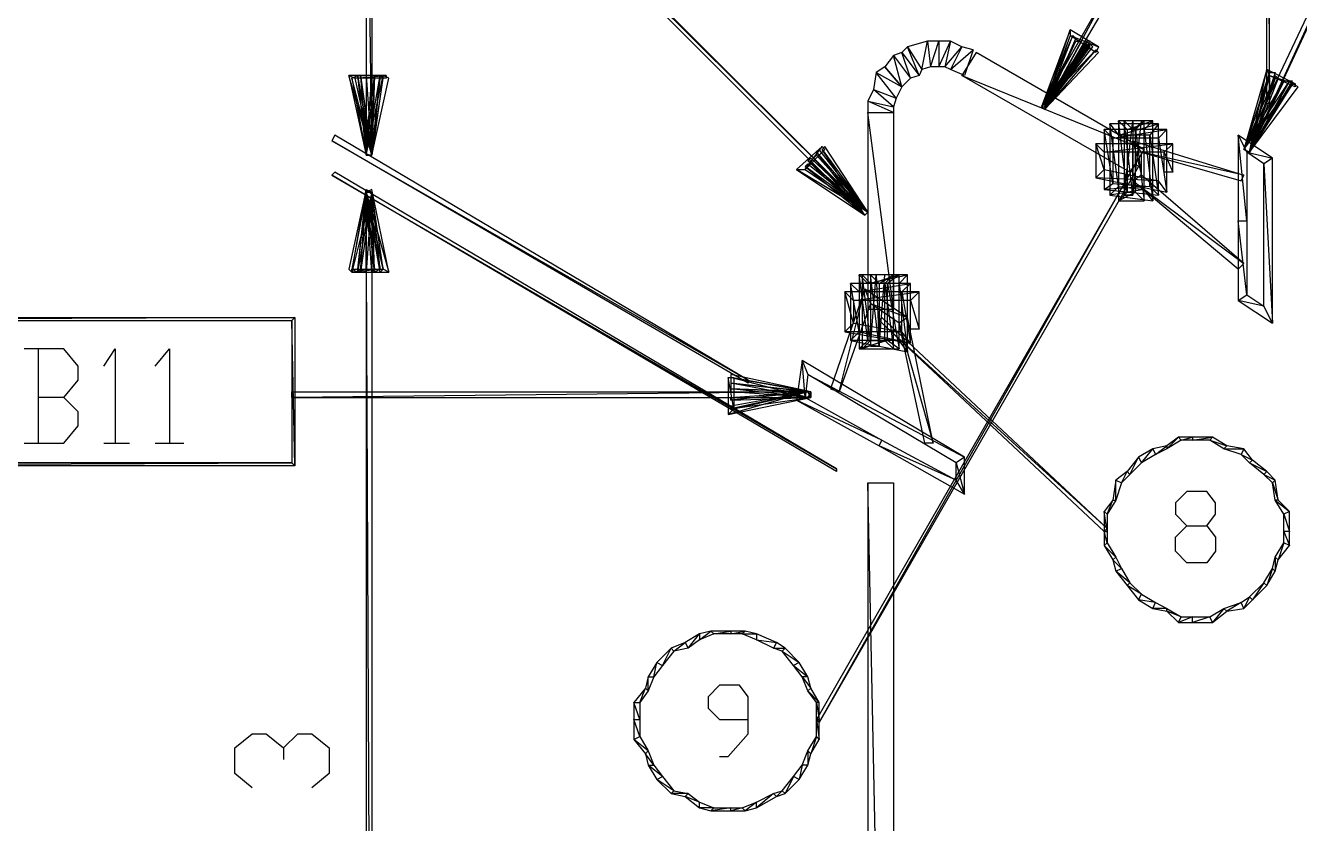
# Model space of a CAD drawing. Header units: millimetres. Extents: x 43 to 1147, y -811 to -31.
# Drawn here: x 294.3 to 348, y -147.6 to -114 of the extents above; entities that cross this region are included whole.
import ezdxf

# ---------------------------------------------------------------- set-up
doc = ezdxf.new("R2010")
doc.units = ezdxf.units.MM
doc.layers.add('EDITED_LINES', color=4, linetype='Continuous')

msp = doc.modelspace()

# ---------------------------------------------------------------- linework, layer by layer
at = {"layer": 'EDITED_LINES'}
for p, q in [((329.8, -121.84), (293.44, -85.72)), ((293.44, -85.72), (329.68, -121.96)), ((329.8, -121.84), (293.44, -85.72)), ((293.56, -85.6), (329.8, -121.84)), ((346.6, -96.4), (346.72, -117.28)), ((346.6, -96.4), (346.72, -117.28)), ((346.6, -117.28), (346.6, -96.4)), ((346.72, -117.28), (346.72, -96.4)), ((308.92, -119.44), (308.68, -101.32)), ((308.68, -101.32), (308.68, -119.44)), ((308.92, -119.44), (308.68, -101.32)), ((308.92, -101.32), (308.92, -119.44)), ((354.04, -101.44), (345.64, -119.2)), ((345.88, -119.32), (354.04, -101.44)), ((345.88, -119.32), (354.04, -101.44)), ((354.16, -101.44), (345.88, -119.32)), ((340.6, -111.28), (337.12, -117.4)), ((337.24, -117.52), (340.6, -111.28)), ((337.24, -117.52), (340.6, -111.28)), ((340.84, -111.4), (337.24, -117.52)), ((338.32, -114.16), (337.12, -117.4)), ((337.24, -117.4), (338.32, -114.16)), ((337.24, -117.4), (338.32, -114.16)), ((338.32, -114.16), (338.32, -114.4)), ((338.32, -114.16), (338.32, -114.4)), ((339.52, -114.88), (338.32, -114.16)), ((332.32, -114.64), (331.48, -114.88)), ((332.08, -115.84), (332.32, -114.64)), ((332.08, -115.84), (332.32, -114.64)), ((332.32, -114.64), (332.44, -115.72)), ((332.32, -114.64), (332.44, -115.72)), ((332.8, -114.64), (332.32, -114.64)), ((332.44, -115.72), (332.8, -114.64)), ((332.44, -115.72), (332.8, -114.64)), ((332.8, -114.64), (332.8, -115.72)), ((332.8, -114.64), (332.8, -115.72)), ((332.8, -115.72), (333.28, -114.64)), ((333.28, -114.64), (332.8, -114.64)), ((332.8, -115.72), (333.28, -114.64)), ((333.28, -114.64), (333.04, -115.72)), ((333.28, -114.64), (333.04, -115.72)), ((333.76, -114.88), (333.28, -114.64)), ((338.44, -114.4), (337.12, -117.4)), ((338.44, -114.4), (337.12, -117.4)), ((337.12, -117.4), (339.04, -114.64)), ((338.56, -114.64), (337.12, -117.4)), ((337.12, -117.4), (339.16, -114.76)), ((337.12, -117.4), (339.04, -114.76)), ((338.32, -114.4), (337.24, -117.4)), ((337.24, -117.52), (338.44, -114.4)), ((337.24, -117.52), (338.44, -114.4)), ((337.24, -117.52), (338.44, -114.4)), ((337.24, -117.52), (338.44, -114.4)), ((338.56, -114.52), (337.24, -117.52)), ((338.56, -114.52), (337.24, -117.52)), ((339.04, -114.64), (337.24, -117.52)), ((337.24, -117.52), (339.16, -114.64)), ((339.04, -114.64), (337.24, -117.52)), ((337.24, -117.52), (338.56, -114.64)), ((337.24, -117.52), (338.56, -114.64)), ((338.8, -114.64), (337.24, -117.52)), ((339.16, -114.76), (337.24, -117.52)), ((339.16, -114.76), (337.24, -117.52)), ((339.04, -114.76), (337.24, -117.52)), ((339.04, -114.76), (337.24, -117.52)), ((338.32, -114.4), (339.52, -114.88)), ((338.32, -114.4), (339.52, -114.88)), ((339.4, -115.12), (338.32, -114.4)), ((338.44, -114.4), (338.56, -114.52)), ((338.44, -114.4), (338.56, -114.52)), ((338.56, -114.64), (338.8, -114.64)), ((339.16, -114.64), (339.04, -114.64)), ((339.16, -114.88), (339.04, -114.76)), ((339.28, -114.88), (339.16, -114.76)), ((330.88, -115.24), (330.52, -115.72)), ((331.24, -115.12), (330.88, -115.24)), ((331.24, -116.56), (330.88, -115.24)), ((331.24, -116.56), (330.88, -115.24)), ((330.88, -115.24), (331.6, -116.2)), ((330.88, -115.24), (331.6, -116.2)), ((331.48, -114.88), (331.24, -115.12)), ((331.6, -116.2), (331.24, -115.12)), ((331.6, -116.2), (331.24, -115.12)), ((331.24, -115.12), (331.96, -116.08)), ((331.24, -115.12), (331.96, -116.08)), ((331.96, -116.08), (331.48, -114.88)), ((331.96, -116.08), (331.48, -114.88)), ((331.48, -114.88), (332.08, -115.84)), ((331.48, -114.88), (332.08, -115.84)), ((333.04, -115.72), (333.76, -114.88)), ((333.04, -115.72), (333.76, -114.88)), ((333.76, -114.88), (333.28, -115.84)), ((333.76, -114.88), (333.28, -115.84)), ((333.28, -115.84), (334.24, -115)), ((333.28, -115.84), (334.24, -115)), ((334.24, -115), (333.76, -114.88)), ((334.36, -115.12), (333.76, -116.08)), ((334.24, -115), (333.88, -116.08)), ((341.44, -119.2), (334.36, -115.12)), ((337.12, -117.4), (339.4, -115)), ((337.24, -117.52), (339.28, -114.88)), ((337.24, -117.52), (339.16, -114.88)), ((339.4, -115), (337.24, -117.52)), ((339.4, -115), (337.24, -117.52)), ((337.24, -117.52), (339.52, -115.12)), ((339.52, -114.88), (339.4, -115.12)), ((339.52, -115.12), (339.4, -115)), ((330.52, -115.72), (330.16, -115.96)), ((331.24, -116.56), (330.52, -115.72)), ((330.52, -115.72), (331.24, -116.56)), ((332.08, -115.84), (331.96, -116.08)), ((332.44, -115.72), (332.08, -115.84)), ((332.8, -115.72), (332.44, -115.72)), ((333.04, -115.72), (332.8, -115.72)), ((333.28, -115.84), (333.04, -115.72)), ((333.88, -116.08), (333.28, -115.84)), ((346.6, -115.84), (345.64, -119.2)), ((345.88, -119.32), (346.6, -115.84)), ((345.88, -119.32), (346.6, -115.84)), ((346.6, -115.84), (346.72, -116.08)), ((346.6, -115.84), (346.72, -116.08)), ((347.8, -116.44), (346.6, -115.84)), ((308.92, -119.44), (307.96, -116.08)), ((307.96, -116.08), (308.68, -119.44)), ((308.92, -119.44), (307.96, -116.08)), ((307.96, -116.08), (308.2, -116.2)), ((307.96, -116.08), (308.2, -116.2)), ((309.52, -116.08), (307.96, -116.08)), ((308.08, -116.2), (308.32, -116.08)), ((308.92, -119.44), (308.08, -116.2)), ((308.08, -116.2), (308.68, -119.44)), ((308.92, -119.44), (308.08, -116.2)), ((308.2, -116.2), (309.52, -116.08)), ((308.2, -116.2), (309.52, -116.08)), ((308.2, -116.2), (308.92, -119.44)), ((309.52, -116.2), (308.2, -116.2)), ((308.32, -116.08), (308.92, -119.44)), ((308.92, -119.44), (308.32, -116.08)), ((308.32, -116.08), (308.68, -119.44)), ((308.92, -119.44), (308.32, -116.08)), ((308.32, -116.08), (308.44, -116.08)), ((308.44, -116.08), (308.92, -119.44)), ((308.92, -119.44), (308.44, -116.08)), ((308.44, -116.08), (308.68, -119.44)), ((308.92, -119.44), (308.44, -116.08)), ((308.44, -116.08), (308.68, -116.08)), ((308.68, -119.44), (309.4, -116.08)), ((308.68, -119.44), (309.28, -116.08)), ((308.68, -119.44), (309.04, -116.08)), ((308.68, -119.44), (308.92, -116.08)), ((308.68, -116.08), (308.92, -119.44)), ((309.4, -116.08), (308.92, -119.44)), ((309.4, -116.08), (308.92, -119.44)), ((309.28, -116.08), (308.92, -119.44)), ((309.28, -116.08), (308.92, -119.44)), ((309.04, -116.08), (308.92, -119.44)), ((308.92, -119.44), (309.28, -116.08)), ((309.04, -116.08), (308.92, -119.44)), ((309.04, -116.08), (308.92, -116.08)), ((308.92, -116.08), (308.92, -119.44)), ((308.92, -119.44), (309.04, -116.08)), ((308.92, -116.08), (308.92, -119.44)), ((308.92, -119.44), (309.64, -116.2)), ((308.92, -119.44), (309.4, -116.2)), ((309.28, -116.08), (309.04, -116.08)), ((309.4, -116.2), (309.28, -116.08)), ((309.64, -116.2), (309.4, -116.08)), ((309.52, -116.08), (309.52, -116.2)), ((330.16, -115.96), (330.04, -116.68)), ((331, -117.04), (330.16, -115.96)), ((331, -117.04), (330.16, -115.96)), ((330.16, -115.96), (331.24, -116.56)), ((330.16, -115.96), (331.24, -116.56)), ((331.6, -116.2), (331.24, -116.56)), ((331.96, -116.08), (331.6, -116.2)), ((333.76, -116.08), (341.44, -119.2)), ((333.76, -116.08), (341.44, -119.2)), ((340.84, -120.16), (333.76, -116.08)), ((346.72, -115.96), (345.64, -119.2)), ((346.72, -116.08), (345.64, -119.2)), ((346.96, -116.08), (345.64, -119.2)), ((345.64, -119.2), (347.56, -116.32)), ((345.64, -119.2), (347.32, -116.32)), ((345.64, -119.2), (347.32, -116.32)), ((345.88, -119.32), (346.72, -115.96)), ((345.88, -119.32), (346.72, -115.96)), ((346.96, -115.96), (345.88, -119.32)), ((346.72, -116.08), (345.88, -119.32)), ((345.88, -119.32), (346.72, -116.08)), ((345.88, -119.32), (346.72, -116.08)), ((345.88, -119.32), (346.96, -116.08)), ((345.88, -119.32), (346.96, -116.08)), ((346.96, -116.2), (345.88, -119.32)), ((347.08, -116.2), (345.88, -119.32)), ((347.56, -116.32), (345.88, -119.32)), ((345.88, -119.32), (347.68, -116.32)), ((347.56, -116.32), (345.88, -119.32)), ((347.32, -116.32), (345.88, -119.32)), ((345.88, -119.32), (347.56, -116.32)), ((347.32, -116.32), (345.88, -119.32)), ((347.32, -116.32), (345.88, -119.32)), ((345.88, -119.32), (347.56, -116.32)), ((347.32, -116.32), (345.88, -119.32)), ((346.72, -115.96), (346.96, -115.96)), ((346.72, -116.08), (347.8, -116.44)), ((346.72, -116.08), (347.8, -116.44)), ((347.8, -116.56), (346.72, -116.08)), ((346.72, -116.08), (346.96, -116.2)), ((346.96, -116.08), (347.08, -116.2)), ((347.56, -116.32), (347.32, -116.32)), ((347.56, -116.32), (347.32, -116.32)), ((347.68, -116.32), (347.56, -116.32)), ((330.04, -116.68), (329.8, -117.16)), ((330.88, -117.4), (330.04, -116.68)), ((330.88, -117.4), (330.04, -116.68)), ((330.04, -116.68), (331, -117.04)), ((330.04, -116.68), (331, -117.04)), ((331.24, -116.56), (331, -117.04)), ((345.64, -119.2), (347.68, -116.44)), ((347.68, -116.44), (345.88, -119.32)), ((347.68, -116.44), (345.88, -119.32)), ((345.88, -119.32), (347.92, -116.56)), ((347.92, -116.56), (347.68, -116.44)), ((347.8, -116.44), (347.8, -116.56)), ((330.88, -117.64), (329.8, -117.16)), ((329.8, -117.16), (329.8, -117.64)), ((330.88, -117.64), (329.8, -117.16)), ((329.8, -117.16), (330.88, -117.4)), ((329.8, -117.16), (330.88, -117.4)), ((331, -117.04), (330.88, -117.4)), ((330.88, -117.4), (330.88, -117.64)), ((337.24, -117.52), (337.12, -117.4)), ((337.12, -117.4), (337.24, -117.4)), ((337.24, -117.52), (337.12, -117.4)), ((337.12, -117.4), (337.24, -117.52)), ((337.24, -117.52), (337.12, -117.4)), ((337.12, -117.4), (337.24, -117.52)), ((337.24, -117.52), (337.12, -117.4)), ((337.12, -117.4), (337.24, -117.52)), ((337.12, -117.4), (337.24, -117.52)), ((346.72, -117.28), (346.6, -117.28)), ((330.88, -125.92), (329.8, -117.64)), ((329.8, -117.64), (329.8, -125.92)), ((330.88, -125.92), (329.8, -117.64)), ((329.8, -117.64), (330.88, -117.64)), ((329.8, -117.64), (330.88, -117.64)), ((330.88, -117.64), (330.88, -125.92)), ((340.72, -121), (340.36, -118)), ((340.36, -118), (340.36, -121.36)), ((340.72, -121), (340.36, -118)), ((340.36, -118), (340.72, -118.36)), ((340.36, -118), (340.72, -118.36)), ((341.8, -118), (340.36, -118)), ((340.6, -121.12), (340.96, -118)), ((340.96, -121.12), (340.6, -118)), ((340.6, -118), (340.6, -121.12)), ((340.96, -121.12), (340.6, -118)), ((340.6, -118), (340.96, -118.36)), ((340.6, -118), (340.96, -118.36)), ((341.44, -118), (340.6, -118)), ((340.72, -118.36), (341.8, -118)), ((340.72, -118.36), (341.8, -118)), ((341.32, -118), (340.96, -118)), ((340.96, -118), (340.96, -121.12)), ((340.96, -121.12), (341.32, -118)), ((340.96, -118), (340.96, -121.12)), ((340.96, -118.36), (341.44, -118)), ((340.96, -118.36), (341.44, -118)), ((341.44, -118), (341.08, -118.36)), ((341.44, -118), (341.08, -118.36)), ((341.44, -121.36), (341.44, -118)), ((341.8, -118), (341.44, -118.36)), ((341.8, -118), (341.44, -118.36)), ((341.8, -121.36), (341.8, -118)), ((340.12, -120.64), (339.76, -118.36)), ((339.76, -118.36), (339.76, -120.88)), ((340.12, -120.64), (339.76, -118.36)), ((339.76, -118.36), (340.12, -118.72)), ((339.76, -118.36), (340.12, -118.72)), ((342.4, -118.36), (339.76, -118.36)), ((340.36, -120.76), (340, -118.12)), ((340, -118.12), (340, -121.12)), ((340.36, -120.76), (340, -118.12)), ((340, -118.12), (340.36, -118.6)), ((340, -118.12), (340.36, -118.6)), ((342.04, -118.12), (340, -118.12)), ((340.12, -118.72), (342.4, -118.36)), ((340.12, -118.72), (342.4, -118.36)), ((340.36, -118.6), (342.04, -118.12)), ((340.36, -118.6), (342.04, -118.12)), ((340.72, -118.36), (340.72, -121)), ((341.44, -118.36), (340.72, -118.36)), ((340.96, -118.36), (340.96, -121.12)), ((341.08, -118.36), (340.96, -118.36)), ((341.08, -118.36), (341.44, -121.36)), ((341.08, -118.36), (341.44, -121.36)), ((341.08, -121), (341.08, -118.36)), ((341.44, -118.36), (341.8, -121.36)), ((341.44, -118.36), (341.8, -121.36)), ((341.44, -120.88), (341.44, -118.36)), ((342.04, -118.12), (341.68, -118.6)), ((342.04, -118.12), (341.68, -118.6)), ((342.04, -121.12), (342.04, -118.12)), ((342.4, -118.36), (342.04, -118.72)), ((342.4, -118.36), (342.04, -118.72)), ((342.4, -121), (342.4, -118.36)), ((307.36, -118.6), (307.24, -118.84)), ((307.24, -118.84), (324.76, -128.92)), ((307.24, -118.84), (324.76, -128.92)), ((324.76, -129.04), (307.24, -118.84)), ((324.76, -128.92), (307.36, -118.6)), ((327.88, -119.08), (326.8, -120.04)), ((327.16, -120.04), (327.88, -119.08)), ((327.16, -120.04), (327.88, -119.08)), ((328, -119.08), (327.88, -119.2)), ((327.88, -119.08), (328, -119.2)), ((329.8, -121.84), (328, -119.08)), ((339.76, -120.04), (339.4, -118.96)), ((339.4, -118.96), (339.4, -120.4)), ((339.76, -120.04), (339.4, -118.96)), ((339.4, -118.96), (339.76, -119.32)), ((339.4, -118.96), (339.76, -119.32)), ((342.64, -118.96), (339.4, -118.96)), ((339.76, -119.32), (342.64, -118.96)), ((339.76, -119.32), (342.64, -118.96)), ((340.12, -118.72), (340.12, -120.64)), ((342.04, -118.72), (340.12, -118.72)), ((340.36, -118.6), (340.36, -120.76)), ((341.68, -118.6), (340.36, -118.6)), ((341.32, -119.32), (340.96, -118.84)), ((340.96, -118.84), (345.64, -120.28)), ((341.32, -119.32), (340.96, -118.84)), ((340.96, -118.84), (341.32, -120.28)), ((340.96, -118.84), (341.32, -120.28)), ((340.96, -120.52), (340.96, -118.84)), ((341.68, -118.6), (342.04, -121.12)), ((341.68, -118.6), (342.04, -121.12)), ((341.68, -120.76), (341.68, -118.6)), ((342.04, -118.72), (342.4, -121)), ((342.04, -118.72), (342.4, -121)), ((342.04, -120.52), (342.04, -118.72)), ((342.64, -118.96), (342.28, -119.32)), ((342.64, -118.96), (342.28, -119.32)), ((342.64, -120.16), (342.64, -118.96)), ((345.76, -122.2), (345.4, -118.6)), ((345.4, -118.6), (345.4, -122.2)), ((345.76, -122.2), (345.4, -118.6)), ((345.4, -118.6), (345.76, -119.32)), ((345.4, -118.6), (345.76, -119.32)), ((346.84, -119.56), (345.4, -118.6)), ((308.92, -119.44), (308.68, -119.44)), ((308.68, -119.44), (308.92, -119.44)), ((308.92, -119.44), (308.68, -119.44)), ((308.68, -119.44), (308.92, -119.44)), ((308.92, -119.44), (308.68, -119.44)), ((308.68, -119.44), (308.92, -119.44)), ((308.92, -119.44), (308.68, -119.44)), ((308.68, -119.44), (308.92, -119.44)), ((308.68, -119.44), (308.92, -119.44)), ((328, -119.2), (327.16, -120.04)), ((327.28, -119.68), (327.4, -119.56)), ((327.28, -119.68), (327.4, -119.56)), ((327.4, -119.56), (329.8, -121.84)), ((327.4, -119.56), (329.8, -121.84)), ((327.64, -119.44), (327.52, -119.56)), ((327.52, -119.56), (329.8, -121.84)), ((327.52, -119.56), (329.8, -121.84)), ((329.68, -121.96), (327.52, -119.56)), ((327.76, -119.2), (327.64, -119.32)), ((327.76, -119.2), (327.64, -119.32)), ((327.64, -119.32), (329.8, -121.84)), ((327.64, -119.32), (329.8, -121.84)), ((329.68, -121.96), (327.64, -119.32)), ((327.64, -119.32), (329.8, -121.84)), ((327.64, -119.32), (329.8, -121.84)), ((329.68, -121.96), (327.64, -119.32)), ((329.8, -121.84), (327.64, -119.44)), ((329.8, -121.84), (327.76, -119.2)), ((329.8, -121.84), (327.76, -119.2)), ((327.88, -119.2), (329.8, -121.84)), ((327.88, -119.2), (329.8, -121.84)), ((329.68, -121.96), (327.88, -119.2)), ((339.76, -119.32), (339.76, -120.04)), ((342.28, -119.32), (339.76, -119.32)), ((341.44, -119.2), (340.84, -120.16)), ((345.64, -120.28), (341.32, -119.32)), ((341.32, -119.32), (345.52, -120.52)), ((345.64, -120.28), (341.32, -119.32)), ((341.32, -120.28), (341.32, -119.32)), ((342.28, -119.32), (342.64, -120.16)), ((342.28, -119.32), (342.64, -120.16)), ((342.28, -120.16), (342.28, -119.32)), ((345.88, -119.32), (345.64, -119.2)), ((345.64, -119.2), (345.88, -119.32)), ((345.88, -119.32), (345.64, -119.2)), ((345.64, -119.2), (345.88, -119.32)), ((345.88, -119.32), (345.64, -119.2)), ((345.64, -119.2), (345.88, -119.32)), ((345.88, -119.32), (345.64, -119.2)), ((345.64, -119.2), (345.88, -119.32)), ((345.64, -119.2), (345.88, -119.32)), ((345.76, -119.32), (345.76, -122.2)), ((345.76, -119.32), (346.84, -119.56)), ((345.76, -119.32), (346.84, -119.56)), ((346.48, -119.8), (345.76, -119.32)), ((346.84, -119.56), (346.48, -119.8)), ((346.84, -119.56), (346.48, -119.8)), ((346.84, -126.52), (346.84, -119.56)), ((329.8, -121.84), (326.8, -120.04)), ((326.8, -120.04), (329.68, -121.96)), ((329.8, -121.84), (326.8, -120.04)), ((326.8, -120.04), (327.16, -120.04)), ((326.8, -120.04), (327.16, -120.04)), ((327.16, -119.92), (327.28, -119.8)), ((329.8, -121.84), (327.16, -119.92)), ((327.16, -119.92), (329.68, -121.96)), ((329.8, -121.84), (327.16, -119.92)), ((327.16, -120.04), (329.8, -121.84)), ((329.8, -121.84), (327.28, -119.68)), ((327.28, -119.68), (329.68, -121.96)), ((329.8, -121.84), (327.28, -119.68)), ((329.8, -121.84), (327.28, -119.68)), ((327.28, -119.68), (329.68, -121.96)), ((329.8, -121.84), (327.28, -119.68)), ((327.28, -119.8), (329.8, -121.84)), ((341.08, -119.8), (327.64, -143.2)), ((327.76, -143.32), (341.08, -119.8)), ((327.76, -143.32), (341.08, -119.8)), ((341.2, -119.92), (327.76, -143.32)), ((339.4, -120.4), (339.76, -120.04)), ((339.4, -120.4), (339.76, -120.04)), ((339.76, -120.04), (342.04, -120.52)), ((341.08, -119.8), (341.2, -119.92)), ((346.48, -119.8), (346.84, -126.52)), ((346.48, -119.8), (346.84, -126.52)), ((346.48, -125.8), (346.48, -119.8)), ((307.36, -120.16), (307.24, -120.28)), ((307.24, -120.28), (328.48, -132.64)), ((307.24, -120.28), (328.48, -132.64)), ((328.48, -132.76), (307.24, -120.28)), ((328.48, -132.64), (307.36, -120.16)), ((342.04, -120.52), (339.4, -120.4)), ((339.4, -120.4), (342.4, -121)), ((342.04, -120.52), (339.4, -120.4)), ((339.76, -120.88), (340.12, -120.64)), ((339.76, -120.88), (340.12, -120.64)), ((340.12, -120.64), (341.68, -120.76)), ((341.32, -120.28), (340.96, -120.52)), ((341.32, -120.28), (340.96, -120.52)), ((340.96, -120.52), (345.64, -124)), ((340.96, -120.52), (345.64, -124)), ((345.4, -124.24), (340.96, -120.52)), ((345.64, -124), (341.32, -120.28)), ((342.4, -121), (342.04, -120.52)), ((342.4, -121), (342.04, -120.52)), ((342.64, -120.16), (342.28, -120.16)), ((345.52, -120.52), (345.64, -120.28)), ((308.68, -120.88), (307.96, -124.24)), ((308.08, -124.36), (308.68, -120.88)), ((308.08, -124.36), (308.68, -120.88)), ((308.92, -121), (308.08, -124.36)), ((308.68, -121), (308.08, -124.24)), ((308.32, -124.36), (308.68, -121)), ((308.32, -124.36), (308.68, -121)), ((308.92, -121), (308.32, -124.36)), ((308.68, -121), (308.32, -124.24)), ((308.44, -124.36), (308.68, -121)), ((308.44, -124.36), (308.68, -121)), ((308.92, -121), (308.44, -124.36)), ((308.68, -121), (308.44, -124.24)), ((308.68, -120.88), (308.92, -121)), ((308.92, -120.88), (308.68, -121)), ((308.68, -121), (309.64, -124.36)), ((308.68, -121), (309.64, -124.36)), ((309.4, -124.24), (308.68, -121)), ((308.68, -121), (308.92, -121)), ((308.92, -121), (308.68, -121)), ((308.68, -121), (309.4, -124.24)), ((308.68, -121), (309.4, -124.24)), ((309.28, -124.36), (308.68, -121)), ((308.68, -121), (308.92, -121)), ((308.92, -121), (308.68, -121)), ((308.68, -121), (309.28, -124.24)), ((308.68, -121), (309.28, -124.24)), ((309.04, -124.36), (308.68, -121)), ((308.68, -124.36), (308.68, -121)), ((308.68, -124.36), (308.68, -121)), ((308.68, -121), (308.92, -121)), ((308.92, -121), (308.68, -124.36)), ((308.92, -121), (308.68, -121)), ((308.68, -121), (309.04, -124.24)), ((308.68, -121), (309.04, -124.24)), ((308.92, -124.36), (308.68, -121)), ((308.92, -172.84), (308.68, -121)), ((308.68, -121), (308.68, -172.84)), ((308.92, -172.84), (308.68, -121)), ((308.68, -121), (308.92, -121)), ((309.64, -124.36), (308.92, -120.88)), ((309.4, -124.24), (308.92, -121)), ((309.28, -124.24), (308.92, -121)), ((309.04, -124.24), (308.92, -121)), ((308.92, -121), (308.92, -172.84)), ((341.68, -120.76), (339.76, -120.88)), ((341.68, -120.76), (339.76, -120.88)), ((339.76, -120.88), (342.04, -121.12)), ((340, -121.12), (340.36, -120.76)), ((340, -121.12), (340.36, -120.76)), ((341.44, -120.88), (340, -121.12)), ((341.44, -120.88), (340, -121.12)), ((340, -121.12), (341.8, -121.36)), ((340.36, -120.76), (341.44, -120.88)), ((341.08, -121), (340.36, -121.36)), ((341.08, -121), (340.36, -121.36)), ((340.36, -121.36), (340.72, -121)), ((340.36, -121.36), (340.72, -121)), ((340.96, -121.12), (340.6, -121.12)), ((340.6, -121.12), (340.96, -121.12)), ((340.72, -121), (341.08, -121)), ((341.44, -121.36), (341.08, -121)), ((341.44, -121.36), (341.08, -121)), ((341.8, -121.36), (341.44, -120.88)), ((341.8, -121.36), (341.44, -120.88)), ((342.04, -121.12), (341.68, -120.76)), ((342.04, -121.12), (341.68, -120.76)), ((340.36, -121.36), (341.44, -121.36)), ((329.8, -121.84), (329.68, -121.96)), ((329.68, -121.96), (329.8, -121.84)), ((329.8, -121.84), (329.68, -121.96)), ((329.68, -121.96), (329.8, -121.84)), ((329.8, -121.84), (329.68, -121.96)), ((329.68, -121.96), (329.8, -121.84)), ((329.8, -121.84), (329.68, -121.96)), ((329.68, -121.96), (329.8, -121.84)), ((329.68, -121.96), (329.8, -121.84)), ((345.76, -125.32), (345.4, -122.2)), ((345.4, -122.2), (345.4, -125.56)), ((345.76, -125.32), (345.4, -122.2)), ((345.4, -122.2), (345.76, -122.2)), ((345.4, -122.2), (345.76, -122.2)), ((345.76, -122.2), (345.76, -125.32)), ((307.96, -124.24), (308.08, -124.36)), ((309.4, -124.24), (308.08, -124.36)), ((309.4, -124.24), (308.08, -124.36)), ((308.08, -124.36), (308.08, -124.24)), ((308.08, -124.24), (309.4, -124.24)), ((308.08, -124.24), (308.32, -124.36)), ((308.08, -124.36), (309.64, -124.36)), ((308.32, -124.24), (308.44, -124.36)), ((308.44, -124.24), (308.68, -124.36)), ((309.04, -124.24), (308.92, -124.36)), ((309.28, -124.24), (309.04, -124.36)), ((309.4, -124.24), (309.28, -124.36)), ((309.64, -124.36), (309.4, -124.24)), ((309.64, -124.36), (309.4, -124.24)), ((345.64, -124), (345.4, -124.24)), ((329.44, -126.88), (329.08, -124.84)), ((329.08, -124.84), (329.08, -127.24)), ((329.44, -126.88), (329.08, -124.84)), ((329.08, -124.84), (329.44, -125.2)), ((329.08, -124.84), (329.44, -125.2)), ((331.6, -124.84), (329.08, -124.84)), ((329.8, -127.24), (329.44, -124.48)), ((329.44, -124.48), (329.44, -127.6)), ((329.8, -127.24), (329.44, -124.48)), ((329.44, -124.48), (329.8, -124.84)), ((329.44, -124.48), (329.8, -124.84)), ((331.48, -124.48), (329.44, -124.48)), ((329.44, -125.2), (331.6, -124.84)), ((329.44, -125.2), (331.6, -124.84)), ((329.92, -127.24), (329.56, -124.48)), ((329.56, -124.48), (329.56, -127.6)), ((329.92, -127.24), (329.56, -124.48)), ((329.56, -124.48), (329.92, -124.84)), ((329.56, -124.48), (329.92, -124.84)), ((331.12, -124.48), (329.56, -124.48)), ((329.8, -124.84), (331.48, -124.48)), ((329.8, -124.84), (331.48, -124.48)), ((329.8, -124.84), (329.8, -127.24)), ((331.12, -124.84), (329.8, -124.84)), ((329.92, -127.48), (330.16, -124.48)), ((330.28, -127.48), (329.92, -124.48)), ((329.92, -124.48), (329.92, -127.48)), ((330.28, -127.48), (329.92, -124.48)), ((329.92, -124.48), (330.28, -124.84)), ((329.92, -124.48), (330.28, -124.84)), ((330.88, -124.48), (329.92, -124.48)), ((329.92, -124.84), (331.12, -124.48)), ((329.92, -124.84), (331.12, -124.48)), ((329.92, -124.84), (329.92, -127.24)), ((330.64, -124.84), (329.92, -124.84)), ((330.52, -124.48), (330.16, -124.48)), ((330.16, -124.48), (330.28, -127.48)), ((330.16, -124.48), (330.28, -127.48)), ((330.28, -127.48), (330.52, -124.48)), ((330.28, -124.84), (330.88, -124.48)), ((330.28, -124.84), (330.88, -124.48)), ((330.28, -124.84), (330.28, -127.48)), ((330.52, -124.84), (330.28, -124.84)), ((330.88, -124.48), (330.52, -124.84)), ((330.88, -124.48), (330.52, -124.84)), ((330.52, -124.84), (330.88, -127.6)), ((330.52, -124.84), (330.88, -127.6)), ((330.52, -127.24), (330.52, -124.84)), ((331.12, -124.48), (330.64, -124.84)), ((331.12, -124.48), (330.64, -124.84)), ((330.64, -124.84), (331.12, -127.6)), ((330.64, -124.84), (331.12, -127.6)), ((330.64, -127.24), (330.64, -124.84)), ((330.88, -127.6), (330.88, -124.48)), ((331.12, -127.6), (331.12, -124.48)), ((331.48, -124.48), (331.12, -124.84)), ((331.48, -124.48), (331.12, -124.84)), ((331.12, -124.84), (331.48, -127.72)), ((331.12, -124.84), (331.48, -127.72)), ((331.12, -127.24), (331.12, -124.84)), ((331.6, -124.84), (331.24, -125.2)), ((331.6, -124.84), (331.24, -125.2)), ((331.48, -127.72), (331.48, -124.48)), ((331.6, -127.36), (331.6, -124.84)), ((329.68, -125.08), (328.24, -129.28)), ((328.6, -129.4), (329.68, -125.08)), ((328.6, -129.4), (329.68, -125.08)), ((329.2, -126.52), (328.84, -125.2)), ((328.84, -125.2), (328.84, -126.88)), ((329.2, -126.52), (328.84, -125.2)), ((328.84, -125.2), (329.2, -125.56)), ((328.84, -125.2), (329.2, -125.56)), ((331.96, -125.2), (328.84, -125.2)), ((329.2, -125.56), (331.96, -125.2)), ((329.2, -125.56), (331.96, -125.2)), ((329.44, -125.2), (329.44, -126.88)), ((331.24, -125.2), (329.44, -125.2)), ((329.68, -125.08), (329.92, -125.68)), ((329.68, -125.08), (329.92, -125.68)), ((331.48, -126.28), (329.68, -125.08)), ((331.24, -125.2), (331.6, -127.36)), ((331.24, -125.2), (331.6, -127.36)), ((331.24, -126.88), (331.24, -125.2)), ((331.96, -125.2), (331.6, -125.56)), ((331.96, -125.2), (331.6, -125.56)), ((331.96, -126.76), (331.96, -125.2)), ((345.4, -125.56), (345.76, -125.32)), ((345.4, -125.56), (345.76, -125.32)), ((345.76, -125.32), (346.48, -125.8)), ((329.92, -125.68), (328.6, -129.4)), ((329.2, -125.56), (329.2, -126.52)), ((331.6, -125.56), (329.2, -125.56)), ((329.8, -125.92), (330.88, -125.92)), ((329.92, -125.68), (331.48, -126.28)), ((329.92, -125.68), (331.48, -126.28)), ((331.12, -126.52), (329.92, -125.68)), ((331.6, -125.56), (331.96, -126.76)), ((331.6, -125.56), (331.96, -126.76)), ((331.6, -126.76), (331.6, -125.56)), ((346.48, -125.8), (345.4, -125.56)), ((345.4, -125.56), (346.84, -126.52)), ((346.48, -125.8), (345.4, -125.56)), ((346.84, -126.52), (346.48, -125.8)), ((346.84, -126.52), (346.48, -125.8)), ((272.08, -126.28), (305.68, -126.28)), ((305.68, -126.28), (272.2, -126.4)), ((305.68, -126.28), (272.2, -126.4)), ((272.2, -126.4), (305.56, -126.4)), ((305.56, -126.4), (305.68, -126.28)), ((305.56, -126.4), (305.68, -126.28)), ((305.68, -132.52), (305.56, -126.4)), ((305.56, -126.4), (305.56, -132.4)), ((305.68, -132.52), (305.56, -126.4)), ((305.68, -126.28), (305.68, -132.52)), ((328.84, -126.88), (329.2, -126.52)), ((328.84, -126.88), (329.2, -126.52)), ((329.2, -126.52), (331.24, -126.88)), ((330.4, -126.28), (330.28, -126.4)), ((330.28, -126.4), (339.88, -135.16)), ((330.28, -126.4), (339.88, -135.16)), ((339.76, -135.28), (330.28, -126.4)), ((339.88, -135.16), (330.4, -126.28)), ((331.48, -126.28), (331.12, -126.52)), ((331.48, -126.28), (331.12, -126.52)), ((331.12, -126.52), (332.56, -131.56)), ((331.12, -126.52), (332.56, -131.56)), ((332.2, -131.56), (331.12, -126.52)), ((332.56, -131.56), (331.48, -126.28)), ((331.24, -126.88), (328.84, -126.88)), ((328.84, -126.88), (331.6, -127.36)), ((331.24, -126.88), (328.84, -126.88)), ((329.08, -127.24), (329.44, -126.88)), ((329.08, -127.24), (329.44, -126.88)), ((329.44, -126.88), (331.12, -127.24)), ((331.6, -127.36), (331.24, -126.88)), ((331.6, -127.36), (331.24, -126.88)), ((331.96, -126.76), (331.6, -126.76)), ((295.96, -127.6), (294.28, -127.6)), ((294.88, -127.6), (294.88, -131.56)), ((296.56, -128.32), (295.96, -127.6)), ((297.64, -128.32), (298.12, -127.6)), ((298.12, -127.6), (298.12, -131.56)), ((299.8, -128.32), (300.4, -127.6)), ((300.4, -127.6), (300.4, -131.56)), ((331.12, -127.24), (329.08, -127.24)), ((329.08, -127.24), (331.48, -127.72)), ((331.12, -127.24), (329.08, -127.24)), ((330.64, -127.24), (329.44, -127.6)), ((330.64, -127.24), (329.44, -127.6)), ((329.44, -127.6), (329.8, -127.24)), ((329.44, -127.6), (329.8, -127.24)), ((329.44, -127.6), (331.12, -127.6)), ((330.52, -127.24), (329.56, -127.6)), ((330.52, -127.24), (329.56, -127.6)), ((329.56, -127.6), (329.92, -127.24)), ((329.56, -127.6), (329.92, -127.24)), ((329.56, -127.6), (330.88, -127.6)), ((329.8, -127.24), (330.64, -127.24)), ((329.92, -127.24), (330.52, -127.24)), ((330.28, -127.48), (329.92, -127.48)), ((329.92, -127.48), (330.28, -127.48)), ((330.88, -127.6), (330.52, -127.24)), ((330.88, -127.6), (330.52, -127.24)), ((331.12, -127.6), (330.64, -127.24)), ((331.12, -127.6), (330.64, -127.24)), ((331.48, -127.72), (331.12, -127.24)), ((331.48, -127.72), (331.12, -127.24)), ((327.04, -128.08), (326.8, -129.76)), ((327.16, -129.64), (327.04, -128.08)), ((327.16, -129.64), (327.04, -128.08)), ((327.04, -128.08), (327.28, -128.68)), ((327.04, -128.08), (327.28, -128.68)), ((333.88, -132.16), (327.04, -128.08)), ((296.56, -128.92), (296.56, -128.32)), ((324.04, -128.68), (324.04, -128.8)), ((327.4, -129.4), (324.04, -128.68)), ((327.28, -128.68), (327.16, -129.64)), ((327.28, -128.68), (333.88, -132.16)), ((327.28, -128.68), (333.88, -132.16)), ((333.52, -132.4), (327.28, -128.68)), ((295.96, -129.64), (296.56, -128.92)), ((324.16, -130.12), (323.92, -128.8)), ((323.92, -128.8), (323.92, -130.36)), ((324.16, -130.12), (323.92, -128.8)), ((323.92, -128.8), (324.16, -128.8)), ((324.04, -128.8), (327.4, -129.4)), ((324.04, -128.8), (327.4, -129.4)), ((327.28, -129.64), (324.04, -128.8)), ((324.04, -128.8), (324.04, -129.04)), ((327.4, -129.4), (324.04, -128.8)), ((324.04, -129.04), (327.4, -129.4)), ((324.04, -129.04), (327.4, -129.4)), ((327.28, -129.64), (324.04, -129.04)), ((324.04, -129.04), (324.04, -129.28)), ((327.4, -129.4), (324.04, -129.04)), ((324.16, -128.8), (324.16, -130.12)), ((324.76, -128.92), (324.76, -129.04)), ((295.96, -129.64), (294.88, -129.64)), ((296.56, -130.24), (295.96, -129.64)), ((327.4, -129.4), (305.56, -129.64)), ((327.4, -129.4), (305.56, -129.64)), ((305.56, -129.64), (305.56, -129.4)), ((305.56, -129.4), (327.4, -129.4)), ((305.56, -129.64), (327.4, -129.64)), ((327.28, -129.4), (323.92, -130.36)), ((327.28, -129.4), (323.92, -130.36)), ((323.92, -130.36), (327.4, -129.64)), ((324.04, -129.28), (327.4, -129.4)), ((324.04, -129.28), (327.4, -129.4)), ((327.4, -129.64), (324.04, -129.28)), ((324.04, -129.28), (324.04, -129.4)), ((327.4, -129.4), (324.04, -129.28)), ((327.28, -129.4), (324.04, -130.12)), ((327.28, -129.4), (324.04, -130.12)), ((324.04, -130), (327.28, -129.4)), ((327.4, -129.4), (324.04, -129.76)), ((327.4, -129.4), (324.04, -129.76)), ((324.04, -129.64), (327.4, -129.4)), ((324.04, -129.4), (327.4, -129.4)), ((324.04, -129.4), (327.4, -129.4)), ((327.4, -129.64), (324.04, -129.4)), ((327.4, -129.4), (324.04, -129.76)), ((327.4, -129.4), (324.04, -129.76)), ((324.04, -129.64), (327.4, -129.4)), ((324.04, -130.12), (327.4, -129.64)), ((324.04, -129.76), (327.4, -129.64)), ((324.04, -129.76), (324.04, -129.64)), ((324.04, -129.76), (327.4, -129.64)), ((324.04, -129.76), (324.04, -129.64)), ((324.16, -130.12), (327.28, -129.4)), ((326.8, -129.76), (327.16, -129.64)), ((326.8, -129.76), (327.16, -129.64)), ((330.4, -131.44), (326.8, -129.76)), ((326.8, -129.76), (330.28, -131.68)), ((330.4, -131.44), (326.8, -129.76)), ((327.16, -129.64), (330.4, -131.44)), ((327.4, -129.4), (327.28, -129.64)), ((327.4, -129.64), (327.28, -129.4)), ((327.4, -129.4), (327.28, -129.64)), ((327.4, -129.64), (327.28, -129.4)), ((327.4, -129.4), (327.4, -129.64)), ((327.4, -129.64), (327.4, -129.4)), ((327.4, -129.4), (327.4, -129.64)), ((327.4, -129.64), (327.4, -129.4)), ((327.4, -129.64), (327.4, -129.4)), ((328.24, -129.28), (328.6, -129.4)), ((296.56, -130.84), (296.56, -130.24)), ((323.92, -130.36), (324.16, -130.12)), ((323.92, -130.36), (324.16, -130.12)), ((324.04, -130.12), (324.04, -130)), ((295.96, -131.56), (296.56, -130.84)), ((342.4, -131.8), (342.88, -131.32)), ((342.88, -131.32), (342.4, -131.68)), ((342.4, -131.8), (342.88, -131.32)), ((342.88, -131.32), (343, -131.44)), ((343.48, -131.32), (342.88, -131.32)), ((342.88, -131.32), (343, -131.44)), ((343, -131.44), (343.48, -131.32)), ((343, -131.44), (343.48, -131.32)), ((343.48, -131.32), (343.48, -131.44)), ((343.48, -131.32), (343.48, -131.44)), ((343.48, -131.44), (344.32, -131.32)), ((344.32, -131.32), (343.48, -131.32)), ((343.48, -131.44), (344.32, -131.32)), ((344.32, -131.32), (344.2, -131.44)), ((344.32, -131.32), (344.2, -131.44)), ((344.92, -131.68), (344.32, -131.32)), ((294.28, -131.56), (295.96, -131.56)), ((297.64, -131.56), (298.72, -131.56)), ((299.8, -131.56), (301, -131.56)), ((330.28, -131.68), (330.4, -131.44)), ((330.28, -131.68), (330.4, -131.44)), ((333.52, -133.12), (330.28, -131.68)), ((330.28, -131.68), (333.88, -133.72)), ((333.52, -133.12), (330.28, -131.68)), ((330.4, -131.44), (333.52, -133.12)), ((332.56, -131.56), (332.2, -131.56)), ((341.8, -131.8), (341.2, -132.16)), ((341.32, -132.4), (341.8, -131.8)), ((341.32, -132.4), (341.8, -131.8)), ((342.4, -131.68), (341.8, -131.8)), ((341.8, -131.8), (341.92, -132.04)), ((341.8, -131.8), (341.92, -132.04)), ((341.92, -132.04), (342.4, -131.68)), ((341.92, -132.04), (342.4, -131.68)), ((342.4, -131.8), (341.92, -132.04)), ((343, -131.44), (342.4, -131.8)), ((342.4, -131.68), (342.4, -131.8)), ((342.4, -131.68), (342.4, -131.8)), ((343.48, -131.44), (343, -131.44)), ((344.2, -131.44), (343.48, -131.44)), ((344.2, -131.44), (344.92, -131.68)), ((344.2, -131.44), (344.92, -131.68)), ((344.8, -131.8), (344.2, -131.44)), ((344.92, -131.68), (344.8, -131.8)), ((344.92, -131.68), (344.8, -131.8)), ((344.8, -131.8), (345.64, -131.8)), ((344.8, -131.8), (345.64, -131.8)), ((345.52, -132.04), (344.8, -131.8)), ((345.64, -131.8), (344.92, -131.68)), ((345.64, -131.8), (345.52, -132.04)), ((345.64, -131.8), (345.52, -132.04)), ((346, -132.28), (345.64, -131.8)), ((272.2, -132.52), (305.56, -132.4)), ((305.56, -132.4), (272.2, -132.4)), ((272.2, -132.52), (305.56, -132.4)), ((305.56, -132.4), (305.68, -132.52)), ((305.56, -132.4), (305.68, -132.52)), ((333.88, -132.16), (333.52, -132.4)), ((333.88, -132.16), (333.52, -132.4)), ((333.52, -132.4), (333.88, -133.72)), ((333.52, -132.4), (333.88, -133.72)), ((333.52, -133.12), (333.52, -132.4)), ((333.88, -133.72), (333.88, -132.16)), ((341.2, -132.16), (340.72, -132.76)), ((340.84, -132.88), (341.2, -132.16)), ((340.84, -132.88), (341.2, -132.16)), ((341.32, -132.4), (340.84, -132.88)), ((341.2, -132.16), (341.32, -132.4)), ((341.2, -132.16), (341.32, -132.4)), ((341.92, -132.04), (341.32, -132.4)), ((345.52, -132.04), (346, -132.28)), ((345.52, -132.04), (346, -132.28)), ((345.88, -132.4), (345.52, -132.04)), ((346, -132.28), (345.88, -132.4)), ((346, -132.28), (345.88, -132.4)), ((345.88, -132.4), (346.6, -132.76)), ((345.88, -132.4), (346.6, -132.76)), ((346.48, -132.88), (345.88, -132.4)), ((346.6, -132.76), (346, -132.28)), ((305.68, -132.52), (272.2, -132.52)), ((328.48, -132.64), (328.48, -132.76)), ((340.72, -132.76), (340.24, -133.12)), ((340.48, -133.24), (340.72, -132.76)), ((340.48, -133.24), (340.72, -132.76)), ((340.84, -132.88), (340.48, -133.24)), ((340.72, -132.76), (340.84, -132.88)), ((340.72, -132.76), (340.84, -132.88)), ((346.6, -132.76), (346.48, -132.88)), ((346.6, -132.76), (346.48, -132.88)), ((346.48, -132.88), (346.96, -133.12)), ((346.48, -132.88), (346.96, -133.12)), ((346.84, -133.24), (346.48, -132.88)), ((346.96, -133.12), (346.6, -132.76)), ((330.88, -184.84), (329.8, -133.24)), ((329.8, -133.24), (329.8, -184.84)), ((330.88, -184.84), (329.8, -133.24)), ((329.8, -133.24), (330.88, -133.24)), ((330.88, -133.24), (330.88, -184.84)), ((333.88, -133.72), (333.52, -133.12)), ((333.88, -133.72), (333.52, -133.12)), ((340.24, -133.12), (340.12, -133.96)), ((340.24, -133.96), (340.24, -133.12)), ((340.24, -133.96), (340.24, -133.12)), ((340.24, -133.12), (340.48, -133.24)), ((340.24, -133.12), (340.48, -133.24)), ((340.48, -133.24), (340.24, -133.96)), ((346.96, -133.12), (346.84, -133.24)), ((346.96, -133.12), (346.84, -133.24)), ((346.84, -133.24), (347.08, -133.96)), ((346.84, -133.24), (347.08, -133.96)), ((346.96, -133.96), (346.84, -133.24)), ((347.08, -133.96), (346.96, -133.12)), ((340.12, -133.96), (339.76, -134.44)), ((339.88, -134.56), (340.12, -133.96)), ((339.88, -134.56), (340.12, -133.96)), ((340.24, -133.96), (339.88, -134.56)), ((340.12, -133.96), (340.24, -133.96)), ((340.12, -133.96), (340.24, -133.96)), ((343.24, -133.6), (342.76, -134.08)), ((342.76, -134.08), (342.76, -134.56)), ((344.08, -133.6), (343.24, -133.6)), ((344.44, -134.08), (344.08, -133.6)), ((344.44, -134.56), (344.44, -134.08)), ((347.08, -133.96), (346.96, -133.96)), ((347.08, -133.96), (346.96, -133.96)), ((346.96, -133.96), (347.56, -134.44)), ((346.96, -133.96), (347.56, -134.44)), ((347.32, -134.56), (346.96, -133.96)), ((347.56, -134.44), (347.08, -133.96)), ((339.88, -135.28), (339.76, -134.44)), ((339.76, -134.44), (339.76, -135.28)), ((339.88, -135.28), (339.76, -134.44)), ((339.76, -134.44), (339.88, -134.56)), ((339.76, -134.44), (339.88, -134.56)), ((339.88, -134.56), (339.88, -135.28)), ((342.76, -134.56), (343.24, -135.04)), ((344.08, -135.04), (344.44, -134.56)), ((347.56, -134.44), (347.32, -134.56)), ((347.56, -134.44), (347.32, -134.56)), ((347.32, -134.56), (347.56, -135.28)), ((347.32, -134.56), (347.56, -135.28)), ((347.32, -135.28), (347.32, -134.56)), ((347.56, -135.28), (347.56, -134.44)), ((339.88, -135.16), (339.76, -135.28)), ((342.76, -135.52), (343.24, -135.04)), ((343.24, -135.04), (344.08, -135.04)), ((344.08, -135.04), (344.44, -135.52)), ((339.88, -135.76), (339.76, -135.28)), ((339.76, -135.28), (339.76, -135.88)), ((339.88, -135.76), (339.76, -135.28)), ((339.76, -135.28), (339.88, -135.28)), ((339.76, -135.28), (339.88, -135.28)), ((339.88, -135.28), (339.88, -135.76)), ((342.76, -136.12), (342.76, -135.52)), ((344.44, -135.52), (344.44, -136.12)), ((347.56, -135.28), (347.32, -135.28)), ((347.56, -135.28), (347.32, -135.28)), ((347.32, -135.28), (347.56, -135.88)), ((347.32, -135.28), (347.56, -135.88)), ((347.32, -135.76), (347.32, -135.28)), ((347.56, -135.88), (347.56, -135.28)), ((339.76, -135.88), (339.88, -135.76)), ((339.76, -135.88), (339.88, -135.76)), ((340.24, -136.36), (339.76, -135.88)), ((339.76, -135.88), (340.12, -136.48)), ((340.24, -136.36), (339.76, -135.88)), ((339.88, -135.76), (340.24, -136.36)), ((343.24, -136.6), (342.76, -136.12)), ((344.44, -136.12), (344.08, -136.6)), ((346.96, -136.36), (347.32, -135.76)), ((347.32, -135.76), (347.08, -136.48)), ((347.32, -135.76), (347.08, -136.48)), ((347.08, -136.48), (347.56, -135.88)), ((347.56, -135.88), (347.32, -135.76)), ((347.56, -135.88), (347.32, -135.76)), ((340.12, -136.48), (340.24, -136.36)), ((340.12, -136.48), (340.24, -136.36)), ((340.48, -136.84), (340.12, -136.48)), ((340.12, -136.48), (340.24, -136.96)), ((340.48, -136.84), (340.12, -136.48)), ((340.24, -136.36), (340.48, -136.84)), ((344.08, -136.6), (343.24, -136.6)), ((346.84, -136.84), (346.96, -136.36)), ((347.08, -136.48), (346.96, -136.36)), ((347.08, -136.48), (346.96, -136.36)), ((346.96, -136.36), (346.96, -136.96)), ((346.96, -136.36), (346.96, -136.96)), ((346.96, -136.96), (347.08, -136.48)), ((340.24, -136.96), (340.48, -136.84)), ((340.24, -136.96), (340.48, -136.84)), ((340.84, -137.44), (340.24, -136.96)), ((340.24, -136.96), (340.72, -137.56)), ((340.84, -137.44), (340.24, -136.96)), ((340.48, -136.84), (340.84, -137.44)), ((346.48, -137.44), (346.84, -136.84)), ((346.84, -136.84), (346.6, -137.56)), ((346.84, -136.84), (346.6, -137.56)), ((346.6, -137.56), (346.96, -136.96)), ((346.96, -136.96), (346.84, -136.84)), ((346.96, -136.96), (346.84, -136.84)), ((340.72, -137.56), (340.84, -137.44)), ((340.72, -137.56), (340.84, -137.44)), ((341.32, -137.92), (340.72, -137.56)), ((340.72, -137.56), (341.2, -138.16)), ((341.32, -137.92), (340.72, -137.56)), ((340.84, -137.44), (341.32, -137.92)), ((345.88, -138.04), (346.48, -137.44)), ((346.48, -137.44), (346, -138.16)), ((346.48, -137.44), (346, -138.16)), ((346, -138.16), (346.6, -137.56)), ((346.6, -137.56), (346.48, -137.44)), ((346.6, -137.56), (346.48, -137.44)), ((341.2, -138.16), (341.32, -137.92)), ((341.2, -138.16), (341.32, -137.92)), ((341.92, -138.28), (341.2, -138.16)), ((341.2, -138.16), (341.8, -138.52)), ((341.92, -138.28), (341.2, -138.16)), ((341.32, -137.92), (341.92, -138.28)), ((341.8, -138.52), (341.92, -138.28)), ((341.8, -138.52), (341.92, -138.28)), ((341.92, -138.28), (342.4, -138.52)), ((344.8, -138.52), (345.52, -138.28)), ((345.52, -138.28), (344.92, -138.64)), ((345.52, -138.28), (344.92, -138.64)), ((345.52, -138.28), (345.88, -138.04)), ((345.64, -138.52), (345.52, -138.28)), ((345.64, -138.52), (345.52, -138.28)), ((345.88, -138.04), (345.64, -138.52)), ((345.88, -138.04), (345.64, -138.52)), ((345.64, -138.52), (346, -138.16)), ((346, -138.16), (345.88, -138.04)), ((346, -138.16), (345.88, -138.04)), ((342.4, -138.52), (341.8, -138.52)), ((341.8, -138.52), (342.4, -138.64)), ((342.4, -138.52), (341.8, -138.52)), ((342.4, -138.64), (342.4, -138.52)), ((342.4, -138.52), (343, -138.88)), ((342.4, -138.64), (342.4, -138.52)), ((343, -138.88), (342.4, -138.64)), ((342.4, -138.64), (342.88, -139.12)), ((343, -138.88), (342.4, -138.64)), ((343.48, -138.88), (342.88, -139.12)), ((343.48, -138.88), (342.88, -139.12)), ((342.88, -139.12), (343, -138.88)), ((342.88, -139.12), (343, -138.88)), ((343, -138.88), (343.48, -138.88)), ((344.2, -138.88), (343.48, -139.12)), ((344.2, -138.88), (343.48, -139.12)), ((343.48, -139.12), (343.48, -138.88)), ((343.48, -138.88), (344.2, -138.88)), ((343.48, -139.12), (343.48, -138.88)), ((344.2, -138.88), (344.8, -138.52)), ((344.32, -139.12), (344.2, -138.88)), ((344.32, -139.12), (344.2, -138.88)), ((344.8, -138.52), (344.32, -139.12)), ((344.8, -138.52), (344.32, -139.12)), ((344.32, -139.12), (344.92, -138.64)), ((344.92, -138.64), (344.8, -138.52)), ((344.92, -138.64), (344.8, -138.52)), ((344.92, -138.64), (345.64, -138.52)), ((342.88, -139.12), (343.48, -139.12)), ((343.48, -139.12), (344.32, -139.12)), ((322.12, -139.96), (321.52, -140.2)), ((321.64, -140.32), (322.12, -139.96)), ((321.64, -140.32), (322.12, -139.96)), ((322.72, -139.6), (322.12, -139.96)), ((322.12, -139.96), (322.24, -140.2)), ((322.12, -139.96), (322.24, -140.2)), ((322.24, -140.2), (322.72, -139.6)), ((322.24, -140.2), (322.72, -139.6)), ((322.72, -139.84), (322.24, -140.2)), ((322.72, -139.84), (323.2, -139.48)), ((323.2, -139.48), (322.72, -139.6)), ((322.72, -139.84), (323.2, -139.48)), ((322.72, -139.6), (322.72, -139.84)), ((322.72, -139.6), (322.72, -139.84)), ((323.32, -139.6), (322.72, -139.84)), ((323.2, -139.48), (323.32, -139.6)), ((324.04, -139.48), (323.2, -139.48)), ((323.2, -139.48), (323.32, -139.6)), ((323.32, -139.6), (324.04, -139.48)), ((323.32, -139.6), (324.04, -139.48)), ((324.04, -139.6), (323.32, -139.6)), ((324.04, -139.48), (324.04, -139.6)), ((324.04, -139.48), (324.04, -139.6)), ((324.04, -139.6), (324.64, -139.48)), ((324.64, -139.48), (324.04, -139.48)), ((324.04, -139.6), (324.64, -139.48)), ((324.52, -139.6), (324.04, -139.6)), ((324.64, -139.48), (324.52, -139.6)), ((324.64, -139.48), (324.52, -139.6)), ((324.52, -139.6), (325.12, -139.6)), ((324.52, -139.6), (325.12, -139.6)), ((325.12, -139.84), (324.52, -139.6)), ((325.12, -139.6), (324.64, -139.48)), ((325.12, -139.6), (325.12, -139.84)), ((325.12, -139.6), (325.12, -139.84)), ((325.96, -139.96), (325.12, -139.6)), ((325.12, -139.84), (325.96, -139.96)), ((325.12, -139.84), (325.96, -139.96)), ((325.84, -140.2), (325.12, -139.84)), ((325.96, -139.96), (325.84, -140.2)), ((325.96, -139.96), (325.84, -140.2)), ((326.32, -140.2), (325.96, -139.96)), ((321.52, -140.2), (320.92, -140.8)), ((321.16, -140.92), (321.52, -140.2)), ((321.16, -140.92), (321.52, -140.2)), ((321.64, -140.32), (321.16, -140.92)), ((321.52, -140.2), (321.64, -140.32)), ((321.52, -140.2), (321.64, -140.32)), ((322.24, -140.2), (321.64, -140.32)), ((325.84, -140.2), (326.32, -140.2)), ((325.84, -140.2), (326.32, -140.2)), ((326.2, -140.32), (325.84, -140.2)), ((326.32, -140.2), (326.2, -140.32)), ((326.32, -140.2), (326.2, -140.32)), ((326.2, -140.32), (326.92, -140.8)), ((326.2, -140.32), (326.92, -140.8)), ((326.68, -140.92), (326.2, -140.32)), ((326.92, -140.8), (326.32, -140.2)), ((320.92, -140.8), (320.56, -141.4)), ((320.8, -141.4), (320.92, -140.8)), ((320.8, -141.4), (320.92, -140.8)), ((321.16, -140.92), (320.8, -141.4)), ((320.92, -140.8), (321.16, -140.92)), ((320.92, -140.8), (321.16, -140.92)), ((326.92, -140.8), (326.68, -140.92)), ((326.92, -140.8), (326.68, -140.92)), ((326.68, -140.92), (327.28, -141.4)), ((326.68, -140.92), (327.28, -141.4)), ((327.04, -141.4), (326.68, -140.92)), ((327.28, -141.4), (326.92, -140.8)), ((320.56, -141.4), (320.44, -141.88)), ((320.56, -142), (320.56, -141.4)), ((320.56, -142), (320.56, -141.4)), ((320.56, -141.4), (320.8, -141.4)), ((320.8, -141.4), (320.56, -142)), ((320.56, -141.4), (320.8, -141.4)), ((327.28, -141.4), (327.04, -141.4)), ((327.28, -141.4), (327.04, -141.4)), ((327.04, -141.4), (327.4, -141.88)), ((327.04, -141.4), (327.4, -141.88)), ((327.28, -142), (327.04, -141.4)), ((327.4, -141.88), (327.28, -141.4)), ((320.44, -141.88), (319.96, -142.48)), ((320.2, -142.48), (320.44, -141.88)), ((320.2, -142.48), (320.44, -141.88)), ((320.56, -142), (320.2, -142.48)), ((320.44, -141.88), (320.56, -142)), ((320.44, -141.88), (320.56, -142)), ((323.56, -141.76), (323.08, -142.24)), ((324.4, -141.76), (323.56, -141.76)), ((324.76, -142.24), (324.4, -141.76)), ((327.4, -141.88), (327.28, -142)), ((327.4, -141.88), (327.28, -142)), ((327.28, -142), (327.76, -142.48)), ((327.28, -142), (327.76, -142.48)), ((327.64, -142.48), (327.28, -142)), ((327.76, -142.48), (327.4, -141.88)), ((320.2, -143.2), (319.96, -142.48)), ((319.96, -142.48), (319.96, -143.2)), ((320.2, -143.2), (319.96, -142.48)), ((319.96, -142.48), (320.2, -142.48)), ((319.96, -142.48), (320.2, -142.48)), ((320.2, -142.48), (320.2, -143.2)), ((323.08, -142.24), (323.08, -142.72)), ((324.76, -143.8), (324.76, -142.24)), ((327.76, -142.48), (327.64, -142.48)), ((327.76, -142.48), (327.64, -142.48)), ((327.64, -142.48), (327.76, -143.2)), ((327.64, -142.48), (327.76, -143.2)), ((327.64, -143.2), (327.64, -142.48)), ((327.76, -143.2), (327.76, -142.48)), ((320.2, -143.92), (319.96, -143.2)), ((319.96, -143.2), (319.96, -144.04)), ((320.2, -143.92), (319.96, -143.2)), ((319.96, -143.2), (320.2, -143.2)), ((319.96, -143.2), (320.2, -143.2)), ((320.2, -143.2), (320.2, -143.92)), ((323.08, -142.72), (323.56, -143.2)), ((323.56, -143.2), (324.76, -143.2)), ((327.76, -143.2), (327.64, -143.2)), ((327.76, -143.2), (327.64, -143.2)), ((327.64, -143.2), (327.76, -144.04)), ((327.64, -143.2), (327.76, -144.04)), ((327.64, -143.92), (327.64, -143.2)), ((327.64, -143.2), (327.76, -143.32)), ((327.76, -144.04), (327.76, -143.2)), ((303.16, -144.4), (303.88, -143.8)), ((303.88, -143.8), (304.48, -143.8)), ((304.48, -143.8), (305.2, -144.4)), ((305.2, -144.4), (305.8, -143.8)), ((305.8, -143.8), (306.4, -143.8)), ((306.4, -143.8), (307.12, -144.4)), ((319.96, -144.04), (320.2, -143.92)), ((319.96, -144.04), (320.2, -143.92)), ((320.56, -144.52), (319.96, -144.04)), ((319.96, -144.04), (320.44, -144.64)), ((320.56, -144.52), (319.96, -144.04)), ((320.2, -143.92), (320.56, -144.52)), ((323.92, -144.76), (324.76, -143.8)), ((327.28, -144.52), (327.64, -143.92)), ((327.64, -143.92), (327.4, -144.64)), ((327.64, -143.92), (327.4, -144.64)), ((327.4, -144.64), (327.76, -144.04)), ((327.76, -144.04), (327.64, -143.92)), ((327.76, -144.04), (327.64, -143.92)), ((303.16, -145.48), (303.16, -144.4)), ((305.2, -144.4), (305.2, -144.88)), ((307.12, -144.4), (307.12, -145.48)), ((320.44, -144.64), (320.56, -144.52)), ((320.44, -144.64), (320.56, -144.52)), ((320.8, -145.12), (320.44, -144.64)), ((320.44, -144.64), (320.56, -145.12)), ((320.8, -145.12), (320.44, -144.64)), ((320.56, -144.52), (320.8, -145.12)), ((323.56, -144.76), (323.92, -144.76)), ((327.04, -145.12), (327.28, -144.52)), ((327.4, -144.64), (327.28, -144.52)), ((327.4, -144.64), (327.28, -144.52)), ((327.28, -144.52), (327.28, -145.12)), ((327.28, -144.52), (327.28, -145.12)), ((327.28, -145.12), (327.4, -144.64)), ((321.16, -145.6), (320.56, -145.12)), ((320.56, -145.12), (320.92, -145.72)), ((321.16, -145.6), (320.56, -145.12)), ((320.56, -145.12), (320.8, -145.12)), ((320.56, -145.12), (320.8, -145.12)), ((320.8, -145.12), (321.16, -145.6)), ((326.68, -145.6), (327.04, -145.12)), ((327.04, -145.12), (326.92, -145.72)), ((326.92, -145.72), (327.28, -145.12)), ((327.04, -145.12), (326.92, -145.72)), ((327.28, -145.12), (327.04, -145.12)), ((327.28, -145.12), (327.04, -145.12)), ((303.88, -146.08), (303.16, -145.48)), ((307.12, -145.48), (306.4, -146.08)), ((320.92, -145.72), (321.16, -145.6)), ((320.92, -145.72), (321.16, -145.6)), ((321.64, -146.2), (320.92, -145.72)), ((320.92, -145.72), (321.52, -146.32)), ((321.64, -146.2), (320.92, -145.72)), ((321.16, -145.6), (321.64, -146.2)), ((326.2, -146.2), (326.68, -145.6)), ((326.68, -145.6), (326.32, -146.32)), ((326.68, -145.6), (326.32, -146.32)), ((326.32, -146.32), (326.92, -145.72)), ((326.92, -145.72), (326.68, -145.6)), ((326.92, -145.72), (326.68, -145.6)), ((321.52, -146.32), (321.64, -146.2)), ((321.52, -146.32), (321.64, -146.2)), ((322.24, -146.32), (321.52, -146.32)), ((321.52, -146.32), (322.12, -146.44)), ((322.24, -146.32), (321.52, -146.32)), ((321.64, -146.2), (322.24, -146.32)), ((322.12, -146.44), (322.24, -146.32)), ((322.12, -146.44), (322.24, -146.32)), ((322.24, -146.32), (322.72, -146.68)), ((325.84, -146.32), (325.12, -146.92)), ((325.84, -146.32), (325.12, -146.92)), ((325.12, -146.68), (325.84, -146.32)), ((325.84, -146.32), (326.2, -146.2)), ((325.96, -146.44), (325.84, -146.32)), ((325.96, -146.44), (325.84, -146.32)), ((326.2, -146.2), (325.96, -146.44)), ((326.2, -146.2), (325.96, -146.44)), ((325.96, -146.44), (326.32, -146.32)), ((326.32, -146.32), (326.2, -146.2)), ((326.32, -146.32), (326.2, -146.2)), ((322.72, -146.68), (322.12, -146.44)), ((322.12, -146.44), (322.72, -146.92)), ((322.72, -146.68), (322.12, -146.44)), ((322.72, -146.92), (322.72, -146.68)), ((322.72, -146.68), (323.32, -146.92)), ((322.72, -146.92), (322.72, -146.68)), ((323.32, -146.92), (322.72, -146.92)), ((322.72, -146.92), (323.2, -147.04)), ((323.32, -146.92), (322.72, -146.92)), ((324.04, -146.92), (323.2, -147.04)), ((324.04, -146.92), (323.2, -147.04)), ((323.2, -147.04), (323.32, -146.92)), ((323.2, -147.04), (323.32, -146.92)), ((323.32, -146.92), (324.04, -146.92)), ((324.52, -146.92), (324.04, -147.04)), ((324.52, -146.92), (324.04, -147.04)), ((324.04, -147.04), (324.04, -146.92)), ((324.04, -146.92), (324.52, -146.92)), ((324.04, -147.04), (324.04, -146.92)), ((324.52, -146.92), (325.12, -146.68)), ((324.64, -147.04), (324.52, -146.92)), ((324.64, -147.04), (324.52, -146.92)), ((325.12, -146.68), (324.64, -147.04)), ((325.12, -146.68), (324.64, -147.04)), ((324.64, -147.04), (325.12, -146.92)), ((325.12, -146.92), (325.96, -146.44)), ((325.12, -146.92), (325.12, -146.68)), ((325.12, -146.92), (325.12, -146.68)), ((323.2, -147.04), (324.04, -147.04)), ((324.04, -147.04), (324.64, -147.04))]:
    msp.add_line(p, q, dxfattribs=at)

doc.saveas('drawing.dxf')
